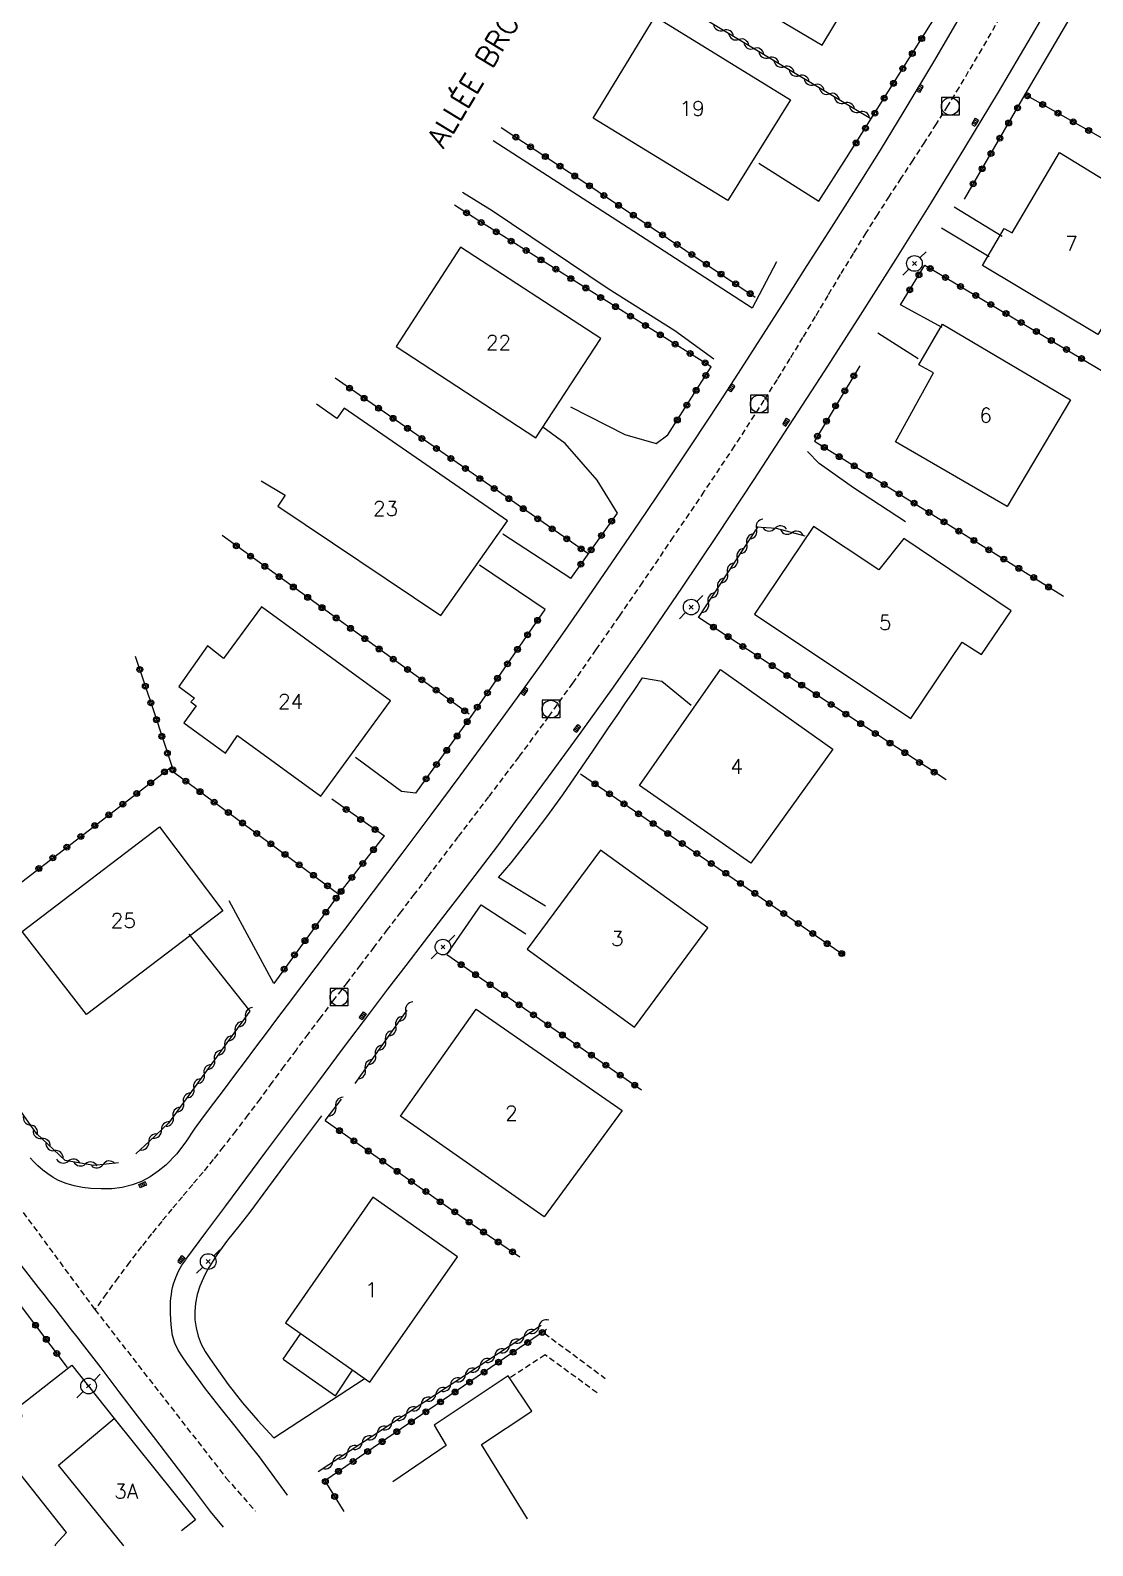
# Model space of a CAD drawing. Header units: millimetres. Extents: x 146000 to 146945, y 144000 to 145000.
# Drawn here: x 146430 to 146520.5, y 144000 to 144129 of the extents above; entities that cross this region are included whole.
import ezdxf
from ezdxf.enums import TextEntityAlignment as Align

# ---------------------------------------------------------------- set-up
doc = ezdxf.new("R2010")
doc.units = ezdxf.units.MM
doc.linetypes.add('DASHED', pattern=[0.75, 0.5, -0.25])
doc.layers.get('0').update_dxf_attribs({"linetype": 'CONTINUOUS'})
for name, color, linetype in [('W0001', 6, 'DASHED'), ('W0008', 7, 'CONTINUOUS'), ('W0014', 7, 'CONTINUOUS'), ('W0017', 7, 'CONTINUOUS'), ('W0101', 7, 'CONTINUOUS'), ('W0104', 1, 'CONTINUOUS'), ('W0112', 1, 'DASHED'), ('W0310', 3, 'CONTINUOUS'), ('W0323', 7, 'CONTINUOUS'), ('W0401', 7, 'CONTINUOUS'), ('W0420', 7, 'CONTINUOUS'), ('W0439', 7, 'CONTINUOUS'), ('W0473', 7, 'CONTINUOUS'), ('W0989', 7, 'CONTINUOUS'), ('W0991', 7, 'CONTINUOUS')]:
    doc.layers.add(name, color=color, linetype=linetype)
doc.styles.get("Standard").update_dxf_attribs({"font": 'romans.shx', "width": 0.85})

# ---------------------------------------------------------------- blocks, each defined once
blk = doc.blocks.new('T401')
for p, q in [((-0.3, 0.3), (0, 0.3)), ((-0.3, -0.25), (-0.3, 0.3)), ((-0.3, 0.15), (0, 0.15)), ((-0.3, 0), (0, 0)), ((0, 0.3), (0, -0.25)), ((-0.3, -0.15), (0, -0.15)), ((-0.3, -0.25), (-0.3, -0.3)), ((-0.3, -0.3), (0, -0.3)), ((0, -0.3), (0, -0.25))]:
    blk.add_line(p, q)
blk = doc.blocks.new('T420')
for p, q in [((0.75, 0.75), (-0.75, 0.75)), ((-0.75, 0.75), (-0.75, -0.75)), ((0.75, 0.75), (0.75, -0.75)), ((0.75, -0.75), (-0.75, -0.75))]:
    blk.add_line(p, q)
blk.add_ellipse((0, 0), major_axis=(-0.53, 0.53), ratio=1, start_param=3.926991, end_param=10.210176)
blk = doc.blocks.new('T473')
for p, q in [((-0.166667, 0.166667), (0.166667, -0.166667)), ((-0.166667, -0.166667), (0.166667, 0.166667)), ((0.500001, 0.500001), (1.000002, 1.000002)), ((-1.000002, -1.000002), (-0.500001, -0.500001))]:
    blk.add_line(p, q)
blk.add_ellipse((0, 0), major_axis=(0.471405, 0.471405), ratio=1, start_param=5.4977871438, end_param=11.780972451)
blk = doc.blocks.new('t323o')
at = {"color": 0, "linetype": 'Continuous'}
for radius in [0.25, 0.15]:
    blk.add_circle((0, 0), radius, dxfattribs=at)
blk = doc.blocks.new('t310o')
at = {"color": 0, "linetype": 'Continuous'}
for centre, start, end in [((-0.5, 0.38), 216.8699, 323.1304), ((0.5, -0.37), 36.8699, 143.1303)]:
    blk.add_arc(centre, 0.625, start, end, dxfattribs=at)

msp = doc.modelspace()

# ---------------------------------------------------------------- linework, layer by layer
at = {"layer": 'W0001'}
for points in [[(146512.97, 144130.76), (146511.08, 144127.46), (146509.14, 144124.19), (146508.17, 144122.62), (146507.19, 144121.07), (146506.2, 144119.52), (146505.2, 144117.98), (146504.19, 144116.45), (146503.19, 144114.91), (146502.19, 144113.36), (146501.21, 144111.81), (146500.12, 144110.03), (146499.03, 144108.25), (146497.96, 144106.46), (146496.89, 144104.67), (146495.82, 144102.88), (146494.74, 144101.09), (146493.64, 144099.31), (146492.53, 144097.55), (146490, 144093.64), (146487.42, 144089.76), (146484.8, 144085.9), (146482.18, 144082.05), (146480.21, 144079.17), (146478.22, 144076.31), (146476.22, 144073.46), (146474.19, 144070.62), (146471.65, 144067.18), (146469.07, 144063.77), (146466.47, 144060.37), (146463.88, 144056.97), (146462.74, 144055.47), (146461.6, 144053.97), (146460.45, 144052.47), (146459.31, 144050.97), (146458.16, 144049.47), (146457.02, 144047.97), (146455.87, 144046.47), (146454.73, 144044.96), (146453.7, 144043.59), (146452.68, 144042.21), (146451.65, 144040.83), (146450.63, 144039.44), (146449.61, 144038.06), (146448.58, 144036.69), (146447.54, 144035.32), (146446.48, 144033.96), (146445.63, 144032.89), (146444.76, 144031.82), (146443.88, 144030.77), (146443, 144029.72), (146442.11, 144028.67), (146441.24, 144027.62), (146440.37, 144026.55), (146439.52, 144025.48), (146438.5, 144024.15), (146437.5, 144022.81), (146436.51, 144021.46), (146435.55, 144020.1)], [(146390.7, 144084.09), (146392.22, 144080.81), (146393.99, 144077.3), (146395.95, 144073.89), (146398.04, 144070.57), (146400.2, 144067.29), (146402.12, 144064.52), (146404.15, 144061.82), (146406.21, 144059.15), (146408.25, 144056.46), (146410.57, 144053.36), (146412.89, 144050.26), (146415.22, 144047.17), (146417.55, 144044.07), (146418.81, 144042.41), (146420.07, 144040.75), (146421.34, 144039.1), (146422.61, 144037.44), (146423.87, 144035.78), (146425.14, 144034.12), (146426.4, 144032.46), (146427.65, 144030.8), (146435.55, 144020.1)], [(146435.55, 144020.1), (146446.71, 144005.79), (146449.21, 144002.94)]]:
    msp.add_lwpolyline(points, dxfattribs=at)
at = {"layer": 'W0008'}
msp.add_lwpolyline([(146451.94, 144004.3), (146451.94, 144004.3), (146451.94, 144004.3), (146451.94, 144004.3), (146451.94, 144004.3), (146451.94, 144004.3), (146449.57, 144007.57), (146449.57, 144007.57), (146449.57, 144007.57), (146448.75, 144008.6), (146447.49, 144010.18), (146446.22, 144011.76), (146444.97, 144013.36), (146443.77, 144015), (146443.39, 144015.53), (146443, 144016.07), (146442.64, 144016.64), (146442.36, 144017.24), (146442.17, 144017.89), (146442.06, 144018.55), (146442.01, 144019.21), (146441.98, 144019.87), (146441.98, 144020.17), (146441.99, 144020.48), (146442, 144020.78), (146442.02, 144021.09), (146442.06, 144021.39), (146442.11, 144021.7), (146442.17, 144022), (146442.25, 144022.3), (146442.44, 144022.84), (146442.67, 144023.37), (146442.96, 144023.88), (146443.29, 144024.35)], dxfattribs=at)
at = {"layer": 'W0014'}
for points in [[(146443.29, 144024.38), (146444.99, 144026.67), (146446.7, 144028.95), (146448.4, 144031.24), (146450.11, 144033.53), (146452.31, 144036.48), (146454.52, 144039.44), (146456.73, 144042.39), (146458.95, 144045.34), (146460.5, 144047.38), (146462.06, 144049.42), (146463.62, 144051.45), (146465.18, 144053.49), (146466.74, 144055.52), (146468.3, 144057.56), (146469.85, 144059.61), (146471.38, 144061.66), (146474.18, 144065.46), (146476.96, 144069.28), (146479.7, 144073.12), (146482.41, 144076.98), (146485.53, 144081.53), (146488.6, 144086.12), (146491.63, 144090.72), (146494.65, 144095.33), (146497.71, 144100.05), (146500.75, 144104.78), (146503.76, 144109.53), (146506.73, 144114.3), (146509.62, 144119.03), (146512.49, 144123.78), (146515.32, 144128.55), (146518.1, 144133.35)], [(146514.78, 144123.57), (146520.23, 144132.9)], [(146509.44, 144130.6), (146506.97, 144126.37), (146504.45, 144122.16), (146502.42, 144118.85), (146500.36, 144115.56), (146498.27, 144112.29), (146496.19, 144109.01), (146494.33, 144106.09), (146492.47, 144103.17), (146490.6, 144100.26), (146488.71, 144097.36), (146486.45, 144093.93), (146484.17, 144090.5), (146481.87, 144087.09), (146479.55, 144083.69), (146477.56, 144080.81), (146475.56, 144077.93), (146473.54, 144075.07), (146471.5, 144072.22), (146469.07, 144068.88), (146466.62, 144065.56), (146464.16, 144062.24), (146461.69, 144058.94), (146460.47, 144057.32), (146459.25, 144055.7), (146458.03, 144054.09), (146456.8, 144052.48), (146455.58, 144050.87), (146454.35, 144049.26), (146453.13, 144047.65), (146451.91, 144046.04), (146451.01, 144044.85), (146450.12, 144043.65), (146449.23, 144042.46), (146448.34, 144041.27), (146447.44, 144040.08), (146446.55, 144038.88), (146445.66, 144037.69), (146444.76, 144036.51), (146444.01, 144035.46), (146443.28, 144034.39), (146442.5, 144033.34), (146441.59, 144032.4), (146440.95, 144031.88), (146440.26, 144031.42), (146439.53, 144031.02), (146438.76, 144030.72), (146437.88, 144030.51), (146436.98, 144030.4), (146436.08, 144030.38), (146435.19, 144030.43), (146434.49, 144030.51), (146433.79, 144030.65), (146433.11, 144030.84), (146432.45, 144031.1), (146431.98, 144031.36), (146431.53, 144031.66), (146431.11, 144031.99), (146430.7, 144032.35), (146430.36, 144032.68), (146430.04, 144033.03)], [(146497.21, 144114.51), (146499.57, 144118.18)], [(146493.6, 144109.32), (146491.52, 144105.39)], [(146454.86, 144036.61), (146453.32, 144034.56), (146451.79, 144032.51), (146450.26, 144030.46), (146448.74, 144028.4), (146447.81, 144027.2), (146446.84, 144026.01), (146445.92, 144024.78), (146445.12, 144023.47), (146444.79, 144022.81), (146444.49, 144022.11), (146444.26, 144021.4), (146444.11, 144020.66), (146444.05, 144019.95), (146444.07, 144019.24), (146444.16, 144018.54), (146444.33, 144017.85), (146444.59, 144017.17), (146444.94, 144016.54), (146445.33, 144015.94), (146445.73, 144015.36), (146446.9, 144013.73), (146448.13, 144012.16), (146449.43, 144010.65), (146450.8, 144009.19)], [(146427.97, 144025.54), (146430.72, 144022), (146431.19, 144021.39), (146431.66, 144020.79), (146432.13, 144020.19), (146432.6, 144019.59), (146433.07, 144018.99), (146433.54, 144018.38), (146434, 144017.78), (146434.47, 144017.18), (146436.04, 144015.14), (146437.6, 144013.11), (146439.15, 144011.07), (146440.71, 144009.03), (146442.26, 144006.99), (146443.82, 144004.95), (146445.37, 144002.91), (146446.48, 144001.57), (146446.48, 144001.57)]]:
    msp.add_lwpolyline(points, dxfattribs=at)
at = {"layer": 'W0017'}
for points in [[(146491.52, 144105.39), (146480.48, 144112.53), (146469.46, 144119.62)], [(146492.08, 144117.73), (146497.21, 144114.51)], [(146466.84, 144115.26), (146469.39, 144113.71), (146479.27, 144107.05), (146484.95, 144103.47), (146488.25, 144101.06)], [(146508.73, 144114.01), (146512.81, 144111.52)], [(146511.72, 144109.75), (146507.66, 144112.21)], [(146507.69, 144103.75), (146504.16, 144105.66)], [(146505.66, 144101.07), (146502.23, 144103.25)], [(146476.04, 144096.98), (146480.68, 144094.62), (146483.35, 144093.86), (146484.34, 144094.59)], [(146480.06, 144087.94), (146478.33, 144090.75), (146475.61, 144093.85), (146473.7, 144095.24)], [(146504.58, 144087.2), (146500.16, 144090.09), (146497.23, 144092.17), (146496.23, 144093.18)], [(146476.07, 144082.37), (146470.3, 144086.15)], [(146473.88, 144079.71), (146468.3, 144083.51)], [(146469.93, 144056.89), (146470.99, 144058.16), (146472.02, 144059.45), (146473.04, 144060.75), (146474.04, 144062.07), (146475.39, 144063.94), (146476.7, 144065.83), (146478, 144067.74), (146479.3, 144069.65), (146480.02, 144070.71), (146480.74, 144071.77), (146481.46, 144072.83), (146482.18, 144073.9)], [(146482.18, 144073.9), (146483.82, 144073.63), (146486.34, 144071.58)], [(146462.89, 144064.08), (146461.67, 144064.23), (146457.75, 144067.13)], [(146473.93, 144054.46), (146469.93, 144056.89)], [(146450.79, 144047.88), (146446.99, 144054.92)], [(146465.51, 144050.34), (146468.44, 144054.56)], [(146468.44, 144054.56), (146472.26, 144052.11)], [(146443.55, 144052.09), (146448.73, 144045.51)], [(146450.8, 144009.19), (146458.47, 144014.21)]]:
    msp.add_lwpolyline(points, dxfattribs=at)
at = {"layer": 'W0101'}
for points in [[(146497.49, 144127.78), (146501.69, 144134.77), (146503.06, 144134.09), (146505.25, 144137.61), (146494.11, 144144.3), (146491.97, 144140.67), (146492.82, 144140.08), (146488.59, 144133.06)], [(146489.45, 144114.55), (146477.99, 144121.57), (146483.27, 144130.23), (146494.79, 144123.13)], [(146517.69, 144118.64), (146526.56, 144113.22), (146522.59, 144106.47), (146522.87, 144106.19), (146520.97, 144103.14), (146511.13, 144109.02), (146512.98, 144112.16), (146513.67, 144111.79)], [(146473.1, 144094.35), (146478.64, 144102.8), (146466.68, 144110.57), (146461.2, 144102.12)], [(146507.73, 144104.02), (146518.62, 144097.57), (146513.24, 144088.49), (146503.74, 144094.01), (146506.96, 144099.88), (146505.72, 144100.56)], [(146496.74, 144086.8), (146491.72, 144079.34), (146505.03, 144070.44), (146509.4, 144076.95), (146511.04, 144075.89), (146513.58, 144079.6), (146504.44, 144085.78), (146502.32, 144083.09)], [(146454.79, 144063.83), (146460.73, 144071.95), (146449.74, 144079.95), (146446.49, 144075.54), (146445.15, 144076.64), (146442.7, 144073.18), (146444.04, 144072.18), (146443.71, 144071.87), (146444.18, 144071.51), (146443.12, 144070.06), (146446.67, 144067.5), (146447.7, 144068.98)], [(146488.82, 144074.6), (146498.39, 144067.84), (146491.41, 144058.11), (146481.93, 144064.73)], [(146429.36, 144052.29), (146441.06, 144061.22), (146446.45, 144054.07), (146434.82, 144045.24)], [(146478.61, 144059.24), (146472.36, 144050.8), (146481.5, 144044.15), (146487.75, 144052.61)], [(146468.02, 144045.69), (146480.45, 144037.06), (146473.81, 144028), (146461.56, 144036.57), (146468.02, 144045.69)], [(146459.22, 144029.67), (146451.77, 144018.98), (146458.95, 144013.92), (146466.42, 144024.59)]]:
    msp.add_lwpolyline(points, close=True, dxfattribs=at)
for points in [[(146465.02, 144079.22), (146470.68, 144087.27), (146456.78, 144096.86), (146456.14, 144095.99), (146454.41, 144097.2)], [(146449.71, 144090.67), (146451.75, 144089.45), (146451.14, 144088.53), (146465.02, 144079.22)], [(146438.01, 144000), (146432.46, 144006.87), (146437.2, 144010.82)], [(146437.2, 144010.82), (146444.12, 144002.19)], [(146444.12, 144002.19), (146442.91, 144001.26)]]:
    msp.add_lwpolyline(points, dxfattribs=at)
at = {"layer": 'W0104'}
for points in [[(146451.59, 144015.88), (146453.08, 144018.06)], [(146451.59, 144015.88), (146456.03, 144012.75), (146457.49, 144014.95)], [(146432.23, 144000), (146432.16, 144000.08), (146433.14, 144001.13), (146428.18, 144007.38), (146429.34, 144011.08), (146428.89, 144011.7), (146433.57, 144015.37)], [(146433.57, 144015.37), (146437.2, 144010.82)]]:
    msp.add_lwpolyline(points, dxfattribs=at)
at = {"layer": 'W0112'}
for points in [[(146473.83, 144018.09), (146479.01, 144014.25)], [(146478.31, 144013.02), (146473.88, 144016.25), (146470.88, 144014.28)]]:
    msp.add_lwpolyline(points, dxfattribs=at)
at = {"layer": 'W0310'}
for points in [[(146501.63, 144121.51), (146478.81, 144135.22)], [(146486.96, 144079.05), (146492, 144086.73)], [(146496.04, 144085.97), (146493.6, 144086.62), (146492.3, 144086.7), (146492, 144086.73), (146492, 144086.78)], [(146437.55, 144032.59), (146435.46, 144032.39), (146433.02, 144032.8), (146430.58, 144035.09), (146427.79, 144039.04), (146420.34, 144049.04), (146416.89, 144054.06)], [(146448.73, 144045.51), (146441.82, 144035.99), (146440.19, 144034.44), (146439.02, 144033.37)], [(146457.72, 144039.35), (146462.13, 144045.6)], [(146455.15, 144036.2), (146456.56, 144038.02)], [(146454.56, 144006.31), (146473.54, 144018.77)]]:
    msp.add_lwpolyline(points, dxfattribs=at)
at = {"layer": 'W0323'}
for points in [[(146499.57, 144118.18), (146508.02, 144131.62)], [(146509.6, 144114.67), (146514.78, 144123.57), (146537.22, 144110.85)], [(146470.15, 144120.77), (146476.94, 144116.3), (146491.79, 144106.33)], [(146484.34, 144094.59), (146488.04, 144100.4), (146468.16, 144112.87), (146466.18, 144114.16)], [(146504.16, 144105.66), (146506.23, 144109.04), (146527.33, 144096.48), (146527.84, 144096.18)], [(146477.52, 144084.5), (146456.01, 144099.42)], [(146500.7, 144100.47), (146496.82, 144094.06), (146518.05, 144080.85)], [(146476.07, 144082.36), (146480.06, 144087.94)], [(146467.42, 144070.82), (146446.38, 144086.03)], [(146462.89, 144064.08), (146467.72, 144070.82), (146473.88, 144079.71)], [(146508.05, 144065.21), (146486.96, 144079.05)], [(146438.98, 144075.75), (146440.53, 144071.11), (146442.26, 144065.86), (146456.33, 144055.48), (146460.2, 144060.46)], [(146420.07, 144049.44), (146442.1, 144066.36)], [(146476.9, 144065.72), (146489.17, 144057.33), (146499.35, 144050.28)], [(146460.2, 144060.43), (146455.72, 144063.56)], [(146456.33, 144055.48), (146450.79, 144047.88)], [(146465.51, 144050.34), (146482.1, 144038.81)], [(146455.15, 144036.2), (146467.58, 144027.45), (146471.73, 144024.6)], [(146433.22, 144015.18), (146426.41, 144024.17)], [(146474, 144018.4), (146455.13, 144005.53), (146456.76, 144002.92)]]:
    msp.add_lwpolyline(points, dxfattribs=at)
at = {"layer": 'W0439'}
for points in [[(146470.75, 144014.47), (146464.45, 144010.25), (146465.47, 144008.54), (146460.92, 144005.43), (146460.92, 144005.43)], [(146472.38, 144002.3), (146472.38, 144002.3), (146468.47, 144008.62), (146472.77, 144011.45), (146470.75, 144014.47)]]:
    msp.add_lwpolyline(points, dxfattribs=at)

# ---------------------------------------------------------------- block references
at = {"layer": 'W0310'}
for p, rotation in [((146489.09, 144129.04), 149.0241024271978), ((146490.38, 144128.27), 149.0241024271978), ((146491.67, 144127.5), 149.0241024271978), ((146492.95, 144126.72), 149.0241024271978), ((146494.24, 144125.95), 149.0241024271978), ((146495.52, 144125.18), 149.0241024271978), ((146496.81, 144124.41), 149.0241024271978), ((146498.1, 144123.64), 149.0241024271978), ((146499.38, 144122.86), 149.0241024271978), ((146500.67, 144122.09), 149.0241024271978), ((146491.9, 144086.58), 56.71484290290172), ((146493.46, 144086.63), 176.5663696384953), ((146494.91, 144086.27), 165.1065270405822), ((146491.08, 144085.32), 56.71484290290172), ((146490.26, 144084.07), 56.71484290290172), ((146489.43, 144082.82), 56.71484290290172), ((146487.79, 144080.31), 56.71484290290172), ((146488.61, 144081.56), 56.71484290290172), ((146462.04, 144045.48), 54.76693598070752), ((146448.38, 144045.02), 234.0245606384646), ((146461.18, 144044.25), 54.76693598070752), ((146447.5, 144043.81), 234.0245606384646), ((146460.31, 144043.03), 54.76693598070752), ((146446.62, 144042.6), 234.0245606384646), ((146459.45, 144041.8), 54.76693598070752), ((146445.73, 144041.38), 234.0245606384646), ((146458.58, 144040.58), 54.76693598070752), ((146444.85, 144040.17), 234.0245606384646), ((146443.09, 144037.74), 234.0245606384646), ((146443.97, 144038.95), 234.0245606384646), ((146442.21, 144036.53), 234.0245606384646), ((146456.07, 144037.39), 52.13375445730315), ((146430.06, 144035.82), 125.2016521713147), ((146441.21, 144035.41), 223.6159658350977), ((146431.02, 144034.68), 136.9115703508286), ((146440.13, 144034.38), 222.3488389165659), ((146432.11, 144033.65), 136.9115703508286), ((146433.27, 144032.76), 170.4384578120262), ((146434.75, 144032.51), 170.4384578120262), ((146436.24, 144032.47), 185.4829397554175), ((146473.37, 144018.65), 33.265921323519), ((146472.12, 144017.83), 33.265921323519), ((146469.61, 144016.19), 33.265921323519), ((146470.86, 144017.01), 33.265921323519), ((146468.36, 144015.36), 33.265921323519), ((146465.85, 144013.72), 33.265921323519), ((146467.1, 144014.54), 33.265921323519), ((146464.59, 144012.89), 33.265921323519), ((146462.08, 144011.25), 33.265921323519), ((146463.34, 144012.07), 33.265921323519), ((146459.58, 144009.6), 33.265921323519), ((146460.83, 144010.43), 33.265921323519), ((146458.32, 144008.78), 33.265921323519), ((146455.81, 144007.13), 33.265921323519), ((146457.07, 144007.96), 33.265921323519)]:
    msp.add_blockref('t310o', p, dxfattribs=dict(at, rotation=rotation))
at = {"layer": 'W0323'}
for p, rotation in [((146505.96, 144128.34), 57.86376979724798), ((146505.16, 144127.07), 57.86376979724798), ((146504.36, 144125.8), 57.86376979724798), ((146503.56, 144124.53), 57.86376979724798), ((146502.77, 144123.26), 57.86376979724798), ((146514.13, 144122.45), 59.75958357781969), ((146514.96, 144123.47), 330.4475342986308), ((146516.26, 144122.73), 330.4475342986308), ((146501.97, 144121.99), 57.86376979724798), ((146513.37, 144121.15), 59.75958357781969), ((146517.57, 144121.99), 330.4475342986308), ((146518.87, 144121.25), 330.4475342986308), ((146471.4, 144119.94), 326.6260093934661), ((146501.17, 144120.72), 57.86376979724798), ((146512.62, 144119.86), 59.75958357781969), ((146520.18, 144120.51), 330.4475342986308), ((146472.65, 144119.12), 326.6260093934661), ((146500.37, 144119.45), 57.86376979724798), ((146511.86, 144118.56), 59.75958357781969), ((146473.91, 144118.29), 326.6260093934661), ((146475.16, 144117.47), 326.6260093934661), ((146511.11, 144117.26), 59.75958357781969), ((146476.41, 144116.64), 326.6260093934661), ((146477.66, 144115.81), 326.1491194721594), ((146510.35, 144115.97), 59.75958357781969), ((146478.9, 144114.98), 326.1491194721594), ((146467.2, 144113.5), 146.8854623141655), ((146480.15, 144114.14), 326.1491194721594), ((146481.4, 144113.31), 326.1491194721594), ((146468.45, 144112.68), 147.9019751833654), ((146469.73, 144111.88), 147.9019751833654), ((146482.64, 144112.47), 326.1491194721594), ((146471, 144111.09), 147.9019751833654), ((146483.89, 144111.63), 326.1491194721594), ((146485.13, 144110.8), 326.1491194721594), ((146472.27, 144110.29), 147.9019751833654), ((146473.54, 144109.49), 147.9019751833654), ((146486.38, 144109.96), 326.1491194721594), ((146474.81, 144108.7), 147.9019751833654), ((146487.62, 144109.13), 326.1491194721594), ((146488.87, 144108.29), 326.1491194721594), ((146505.73, 144108.22), 58.4190108627875), ((146506.69, 144108.77), 329.2311685237491), ((146476.08, 144107.9), 147.9019751833654), ((146477.35, 144107.1), 147.9019751833654), ((146490.12, 144107.46), 326.1491194721594), ((146504.94, 144106.94), 58.4190108627875), ((146507.98, 144108), 329.2311685237491), ((146509.27, 144107.23), 329.2311685237491), ((146478.62, 144106.3), 147.9019751833654), ((146479.89, 144105.51), 147.9019751833654), ((146491.36, 144106.62), 326.1491194721594), ((146510.56, 144106.46), 329.2311685237491), ((146511.85, 144105.7), 329.2311685237491), ((146481.16, 144104.71), 147.9019751833654), ((146513.14, 144104.93), 329.2311685237491), ((146514.43, 144104.16), 329.2311685237491), ((146482.43, 144103.91), 147.9019751833654), ((146483.7, 144103.12), 147.9019751833654), ((146515.72, 144103.39), 329.2311685237491), ((146484.97, 144102.32), 147.9019751833654), ((146517, 144102.63), 329.2311685237491), ((146518.29, 144101.86), 329.2311685237491), ((146486.24, 144101.52), 147.9019751833654), ((146487.52, 144100.73), 147.9019751833654), ((146519.58, 144101.09), 329.2311685237491), ((146487.57, 144099.65), 57.49688094351968), ((146500.18, 144099.62), 238.8591176899363), ((146457.24, 144098.57), 145.2433538392548), ((146458.47, 144097.71), 145.2433538392548), ((146486.76, 144098.39), 57.49688094351968), ((146499.41, 144098.34), 238.8591176899363), ((146459.71, 144096.86), 145.2433538392548), ((146485.95, 144097.12), 57.49688094351968), ((146498.63, 144097.06), 238.8591176899363), ((146460.94, 144096), 145.2433538392548), ((146462.17, 144095.15), 145.2433538392548), ((146485.15, 144095.86), 57.49688094351968), ((146497.86, 144095.77), 238.8591176899363), ((146463.4, 144094.29), 145.2433538392548), ((146497.08, 144094.49), 238.8591176899363), ((146464.63, 144093.44), 145.2433538392548), ((146465.87, 144092.58), 145.2433538392548), ((146497.67, 144093.53), 328.1049739858865), ((146498.94, 144092.74), 328.1049739858865), ((146467.1, 144091.73), 145.2433538392548), ((146500.22, 144091.95), 328.1049739858865), ((146468.33, 144090.87), 145.2433538392548), ((146469.56, 144090.02), 145.2433538392548), ((146501.49, 144091.15), 328.1049739858865), ((146502.76, 144090.36), 328.1049739858865), ((146470.8, 144089.16), 145.2433538392548), ((146504.04, 144089.57), 328.1049739858865), ((146505.31, 144088.78), 328.1049739858865), ((146472.03, 144088.31), 145.2433538392548), ((146473.26, 144087.45), 145.2433538392548), ((146506.58, 144087.98), 328.1049739858865), ((146474.49, 144086.6), 145.2433538392548), ((146479.56, 144087.24), 54.39722774830765), ((146507.86, 144087.19), 328.1049739858865), ((146509.13, 144086.4), 328.1049739858865), ((146447.59, 144085.15), 144.1355645651615), ((146475.73, 144085.74), 145.2433538392548), ((146476.96, 144084.89), 145.2433538392548), ((146477.82, 144084.8), 54.39722774830765), ((146478.69, 144086.02), 54.39722774830765), ((146510.41, 144085.61), 328.1049739858865), ((146511.68, 144084.81), 328.1049739858865), ((146448.81, 144084.27), 144.1355645651615), ((146476.94, 144083.58), 54.39722774830765), ((146512.95, 144084.02), 328.1049739858865), ((146450.02, 144083.4), 144.1355645651615), ((146451.24, 144082.52), 144.1355645651615), ((146514.23, 144083.23), 328.1049739858865), ((146515.5, 144082.44), 328.1049739858865), ((146452.45, 144081.64), 144.1355645651615), ((146516.77, 144081.64), 328.1049739858865), ((146453.67, 144080.76), 144.1355645651615), ((146454.89, 144079.88), 144.1355645651615), ((146456.1, 144079), 144.1355645651615), ((146473.25, 144078.8), 55.28876475993926), ((146457.32, 144078.12), 144.1355645651615), ((146458.53, 144077.24), 144.1355645651615), ((146472.4, 144077.56), 55.28876475993926), ((146488.22, 144078.23), 146.7013095130631), ((146489.47, 144077.41), 146.7013095130631), ((146459.75, 144076.36), 144.1355645651615), ((146471.54, 144076.33), 55.28876475993926), ((146490.73, 144076.58), 146.7013095130631), ((146491.98, 144075.76), 146.7013095130631), ((146439.37, 144074.61), 288.4606665652169), ((146460.96, 144075.49), 144.1355645651615), ((146462.18, 144074.61), 144.1355645651615), ((146470.69, 144075.1), 55.28876475993926), ((146493.23, 144074.94), 146.7013095130631), ((146463.39, 144073.73), 144.1355645651615), ((146469.83, 144073.86), 55.28876475993926), ((146494.49, 144074.11), 146.7013095130631), ((146495.74, 144073.29), 146.7013095130631), ((146439.84, 144073.19), 288.4606665652169), ((146464.61, 144072.85), 144.1355645651615), ((146465.83, 144071.97), 144.1355645651615), ((146468.98, 144072.63), 55.28876475993926), ((146496.99, 144072.47), 146.7013095130631), ((146440.32, 144071.77), 288.4606665652169), ((146467.04, 144071.09), 144.1355645651615), ((146468.12, 144071.4), 55.28876475993926), ((146498.25, 144071.64), 146.7013095130631), ((146499.5, 144070.82), 146.7013095130631), ((146440.79, 144070.34), 288.1791950677986), ((146467.26, 144070.17), 54.36516862304325), ((146500.76, 144070), 146.7013095130631), ((146441.25, 144068.92), 288.1791950677986), ((146466.39, 144068.95), 54.36516862304325), ((146502.01, 144069.17), 146.7013095130631), ((146503.26, 144068.35), 146.7013095130631), ((146441.72, 144067.49), 288.1791950677986), ((146465.51, 144067.73), 54.36516862304325), ((146504.52, 144067.53), 146.7013095130631), ((146441.48, 144065.89), 37.53425049176177), ((146442.19, 144066.07), 288.1791950677986), ((146464.64, 144066.52), 54.36516862304325), ((146505.77, 144066.7), 146.7013095130631), ((146507.02, 144065.88), 146.7013095130631), ((146440.3, 144064.97), 37.53425049176177), ((146443.29, 144065.1), 323.5848316159115), ((146444.5, 144064.21), 323.5848316159115), ((146463.76, 144065.3), 54.36516862304325), ((146478.14, 144064.87), 325.6598440323679), ((146437.92, 144063.14), 37.53425049176177), ((146439.11, 144064.06), 37.53425049176177), ((146445.71, 144063.32), 323.5848316159115), ((146479.38, 144064.03), 325.6598440323679), ((146480.61, 144063.18), 325.6598440323679), ((146436.73, 144062.23), 37.53425049176177), ((146446.91, 144062.43), 323.5848316159115), ((146456.95, 144062.7), 145.0604539636269), ((146458.18, 144061.84), 145.0604539636269), ((146481.85, 144062.33), 325.6598440323679), ((146434.35, 144060.4), 37.53425049176177), ((146435.54, 144061.32), 37.53425049176177), ((146448.12, 144061.54), 323.5848316159115), ((146449.33, 144060.65), 323.5848316159115), ((146459.41, 144060.98), 145.0604539636269), ((146483.09, 144061.49), 325.6598440323679), ((146484.33, 144060.64), 325.6598440323679), ((146433.16, 144059.49), 37.53425049176177), ((146450.54, 144059.76), 323.5848316159115), ((146459.28, 144059.27), 52.15134236205448), ((146485.57, 144059.8), 325.6598440323679), ((146431.97, 144058.58), 37.53425049176177), ((146451.74, 144058.87), 323.5848316159115), ((146452.95, 144057.98), 323.5848316159115), ((146458.36, 144058.09), 52.15134236205448), ((146486.81, 144058.95), 325.6598440323679), ((146488.04, 144058.1), 325.6598440323679), ((146430.78, 144057.66), 37.53425049176177), ((146454.16, 144057.09), 323.5848316159115), ((146457.43, 144056.9), 52.15134236205448), ((146489.28, 144057.26), 325.2712681685086), ((146490.52, 144056.4), 325.2712681685086), ((146455.36, 144056.2), 323.5848316159115), ((146456.09, 144055.15), 233.8803932410603), ((146456.51, 144055.72), 52.15134236205448), ((146491.75, 144055.55), 325.2712681685086), ((146455.21, 144053.94), 233.8803932410603), ((146492.98, 144054.69), 325.2712681685086), ((146494.21, 144053.84), 325.2712681685086), ((146454.32, 144052.73), 233.8803932410603), ((146495.45, 144052.98), 325.2712681685086), ((146453.44, 144051.52), 233.8803932410603), ((146496.68, 144052.13), 325.2712681685086), ((146497.91, 144051.27), 325.2712681685086), ((146452.55, 144050.31), 233.8803932410603), ((146499.15, 144050.42), 325.2712681685086), ((146451.67, 144049.09), 233.8803932410603), ((146466.74, 144049.48), 325.2009613708331), ((146467.97, 144048.63), 325.2009613708331), ((146469.2, 144047.77), 325.2009613708331), ((146470.44, 144046.91), 325.2009613708331), ((146471.67, 144046.06), 325.2009613708331), ((146472.9, 144045.2), 325.2009613708331), ((146474.13, 144044.35), 325.2009613708331), ((146475.36, 144043.49), 325.2009613708331), ((146476.59, 144042.63), 325.2009613708331), ((146477.83, 144041.78), 325.2009613708331), ((146479.06, 144040.92), 325.2009613708331), ((146480.29, 144040.07), 325.2009613708331), ((146481.52, 144039.21), 325.2009613708331), ((146456.38, 144035.34), 324.8334939268831), ((146457.61, 144034.48), 324.8334939268831), ((146458.83, 144033.61), 324.8334939268831), ((146460.06, 144032.75), 324.8334939268831), ((146461.28, 144031.88), 324.8334939268831), ((146462.51, 144031.02), 324.8334939268831), ((146463.74, 144030.16), 324.8334939268831), ((146464.96, 144029.29), 324.8334939268831), ((146466.19, 144028.43), 324.8334939268831), ((146467.42, 144027.56), 324.8334939268831), ((146468.65, 144026.71), 325.5323882785984), ((146469.89, 144025.86), 325.5323882785984), ((146471.12, 144025.02), 325.5323882785984), ((146430.5, 144018.77), 127.1289000258738), ((146473.65, 144018.16), 214.2891381134668), ((146431.41, 144017.57), 127.1289000258738), ((146471.17, 144016.47), 214.2891381134668), ((146472.41, 144017.31), 214.2891381134668), ((146432.31, 144016.37), 127.1289000258738), ((146469.93, 144015.62), 214.2891381134668), ((146467.46, 144013.93), 214.2891381134668), ((146468.69, 144014.78), 214.2891381134668), ((146466.22, 144013.09), 214.2891381134668), ((146463.74, 144011.4), 214.2891381134668), ((146464.98, 144012.24), 214.2891381134668), ((146462.5, 144010.55), 214.2891381134668), ((146460.02, 144008.86), 214.2891381134668), ((146461.26, 144009.71), 214.2891381134668), ((146458.78, 144008.02), 214.2891381134668), ((146456.3, 144006.33), 214.2891381134668), ((146457.54, 144007.17), 214.2891381134668), ((146455.17, 144005.46), 301.9935603009111), ((146455.97, 144004.19), 301.9935603009111)]:
    msp.add_blockref('t323o', p, dxfattribs=dict(at, rotation=rotation))
at = {"layer": 'W0401'}
for p, rotation in [((146505.66, 144124.16), 149.0996727707724), ((146510.64, 144121.14), 328.849259139094), ((146489.62, 144098.67), 146.9277135958434), ((146494.54, 144095.59), 326.9112851696567), ((146472.01, 144072.83), 144.3065465395809), ((146476.73, 144069.51), 324.1767881995908), ((146458.48, 144045.04), 322.9734625470908), ((146439.56, 144030.88), 114.5494750429646), ((146443.02, 144024.28), 324.7329022018132)]:
    msp.add_blockref('T401', p, dxfattribs=dict(at, rotation=rotation))
at = {"layer": 'W0420'}
for p in [(146508.39, 144122.57), (146492.12, 144097.23), (146474.38, 144071.24), (146456.33, 144046.71)]:
    msp.add_blockref('T420', p, dxfattribs=at)
at = {"layer": 'W0473'}
for p in [(146505.34, 144109.19), (146486.33, 144079.93), (146465.19, 144050.98), (146445.2, 144024.2), (146435.01, 144013.6)]:
    msp.add_blockref('T473', p, dxfattribs=at)

# ---------------------------------------------------------------- texts
at = {"layer": 'W0989'}
msp.add_text("ALLÉE BROC-À-L'AYE", height=1.75, rotation=58.8924, dxfattribs=at).set_placement((146465.23, 144118.91))
at = {"layer": 'W0991'}
for s, p in [('19', (146486.41, 144122.39)), ('7', (146518.71, 144110.89)), ('22', (146469.92, 144102.46)), ('6', (146511.41, 144096.26)), ('23', (146460.3, 144088.33)), ('5', (146502.85, 144078.62)), ('24', (146452.21, 144071.89)), ('4', (146490.2, 144066.35)), ('25', (146437.97, 144053.23)), ('3', (146480.04, 144051.7)), ('2', (146471.02, 144036.84)), ('1', (146459.1, 144021.8)), ('3A', (146438.21, 144004.64))]:
    msp.add_text(s, height=1.25, dxfattribs=at).set_placement(p, align=Align.MIDDLE_CENTER)

doc.saveas('drawing.dxf')
